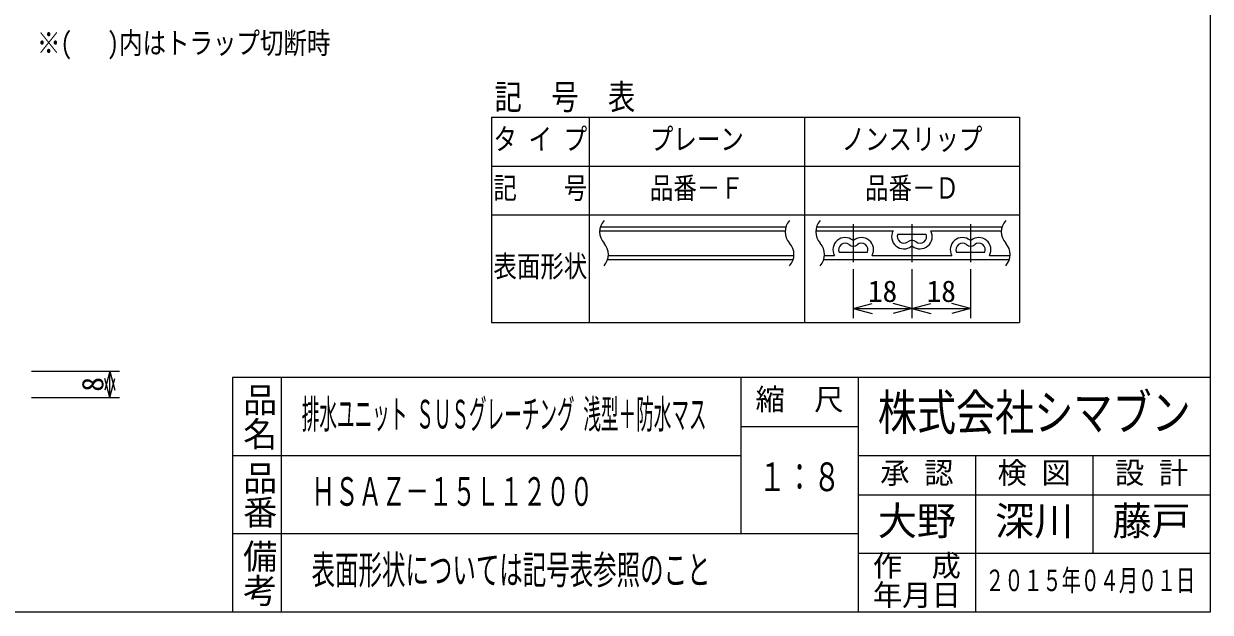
# Model space of a CAD drawing. Units: millimetres, scale not verified. Extents: x -1092 to 1092, y -744 to 696.
# Drawn here: x 121 to 1092, y -744 to -263 of the extents above; entities that cross this region are included whole.
import ezdxf
from ezdxf.enums import TextEntityAlignment as Align

# ---------------------------------------------------------------- set-up
doc = ezdxf.new("R2010")
doc.units = ezdxf.units.MM
doc.header["$LTSCALE"] = 8
doc.linetypes.add('CHAIN1', pattern=[8, 5, -1, 1, -1])
for name, color, linetype in [('0-5_寸法線', 7, 'Continuous'), ('0-7_枠細線', 5, 'Continuous'), ('0-8_枠中線', 5, 'Continuous'), ('1-5_寸法2', 7, 'Continuous')]:
    doc.layers.add(name, color=color, linetype=linetype)
doc.styles.add('@ＭＳ ゴシック', font='')
doc.styles.add('ＭＳ ゴシック', font='')
doc.styles.get('@ＭＳ ゴシック').set_extended_font_data('@MS Gothic')
doc.styles.get('ＭＳ ゴシック').set_extended_font_data('MS Gothic')

msp = doc.modelspace()

# ---------------------------------------------------------------- linework, layer by layer
at = {"layer": '0-7_枠細線'}
for p, q in [((503.954, -339.127), (935.954, -339.127)), ((503.954, -339.127), (503.954, -507.127)), ((583.954, -339.127), (583.954, -507.127)), ((759.954, -339.127), (759.954, -507.127)), ((935.954, -339.127), (935.954, -507.127)), ((503.954, -379.127), (935.954, -379.127)), ((503.954, -419.127), (935.954, -419.127)), ((592.476, -432.056), (744.285, -432.056)), ((593.062, -428.856), (744.871, -428.856)), ((769.276, -432.056), (832.576, -432.056)), ((769.862, -428.856), (921.671, -428.856)), ((836.4, -434.723), (859.509, -434.723)), ((863.333, -432.056), (921.085, -432.056)), ((599.038, -455.523), (750.847, -455.523)), ((599.624, -452.323), (751.433, -452.323)), ((775.839, -455.523), (927.647, -455.523)), ((776.425, -452.323), (784.576, -452.323)), ((788.4, -449.656), (811.509, -449.656)), ((815.333, -452.323), (880.576, -452.323)), ((884.4, -449.656), (907.509, -449.656)), ((911.333, -452.323), (928.233, -452.323)), ((799.954, -463.523), (799.954, -503.523)), ((847.954, -463.523), (847.954, -503.523)), ((895.954, -463.523), (895.954, -503.523)), ((799.954, -495.523), (815.409, -491.382)), ((847.954, -495.523), (832.5, -491.382)), ((847.954, -495.523), (863.409, -491.382)), ((895.954, -495.523), (880.5, -491.382)), ((799.954, -495.523), (815.409, -499.664)), ((799.954, -495.523), (847.954, -495.523)), ((847.954, -495.523), (832.5, -499.664)), ((847.954, -495.523), (863.409, -499.664)), ((847.954, -495.523), (895.954, -495.523)), ((895.954, -495.523), (880.5, -499.664)), ((503.954, -507.127), (935.954, -507.127)), ((332, -552), (332, -744)), ((708, -552), (708, -680)), ((804, -552), (804, -744)), ((708, -592), (804, -592)), ((708, -616), (292, -616)), ((1092, -616), (804, -616)), ((900, -616), (900, -744)), ((996, -616), (996, -696)), ((804, -648), (1092, -648)), ((804, -680), (292, -680)), ((1092, -696), (804, -696))]:
    msp.add_line(p, q, dxfattribs=at)
at = {"layer": '0-7_枠細線', "linetype": 'CHAIN1'}
for p, q in [((799.954, -426.616), (799.954, -457.573)), ((847.954, -426.616), (847.954, -457.573)), ((895.954, -426.616), (895.954, -457.573))]:
    msp.add_line(p, q, dxfattribs=at)
at = {"layer": '0-7_枠細線'}
for centre, radius, start, end in [((606.193, -432.915), 13.745, 137.56163, 222.43837), ((758.002, -432.915), 13.745, 137.56163, 222.43837), ((782.994, -432.915), 13.745, 137.56163, 222.43837), ((934.803, -432.915), 13.745, 137.56163, 222.43837), ((841.288, -436.856), 9.947, 151.14637, 308.68219), ((841.288, -436.856), 5.333, 156.42182, 308.68219), ((854.621, -436.856), 9.947, 231.31781, 28.85363), ((854.621, -436.856), 5.333, 231.31781, 23.57818), ((585.906, -451.464), 13.745, 317.56163, 42.43837), ((737.715, -451.464), 13.745, 317.56163, 42.43837), ((762.707, -451.464), 13.745, 317.56163, 42.43837), ((793.288, -447.523), 9.947, 51.31781, 208.85363), ((793.288, -447.523), 5.333, 51.31781, 203.57818), ((799.954, -439.196), 5.333, 231.31781, 308.68219), ((799.954, -439.196), 0.72, 231.31781, 308.68219), ((806.621, -447.523), 9.947, 331.14637, 128.68219), ((806.621, -447.523), 5.333, 336.42182, 128.68219), ((847.954, -445.183), 5.333, 51.31781, 128.68219), ((847.954, -445.183), 0.72, 51.31781, 128.68219), ((889.288, -447.523), 9.947, 51.31781, 208.85363), ((889.288, -447.523), 5.333, 51.31781, 203.57818), ((895.954, -439.196), 5.333, 231.31781, 308.68219), ((895.954, -439.196), 0.72, 231.31781, 308.68219), ((902.621, -447.523), 9.947, 331.14637, 128.68219), ((902.621, -447.523), 5.333, 336.42182, 128.68219), ((914.516, -451.464), 13.745, 317.56163, 42.43837)]:
    msp.add_arc(centre, radius, start, end, dxfattribs=at)
at = {"layer": '0-8_枠中線'}
msp.add_lwpolyline([(-1092, -744), (-1092, 696), (1092, 696), (1092, -744)], close=True, dxfattribs=at)
msp.add_lwpolyline([(1092, -552), (292, -552), (292, -744)], dxfattribs=at)
at = {"layer": '1-5_寸法2'}
for p, q in [((127.78, -546.953), (199.78, -546.953)), ((191.78, -546.953), (187.639, -562.408)), ((191.78, -568.286), (187.639, -552.832)), ((191.78, -546.953), (195.921, -562.408)), ((191.78, -568.286), (191.78, -546.953)), ((191.78, -568.286), (195.921, -552.832)), ((127.78, -568.286), (199.78, -568.286))]:
    msp.add_line(p, q, dxfattribs=at)

# ---------------------------------------------------------------- texts
at = {"layer": '0-5_寸法線', "style": 'ＭＳ ゴシック', "width": 0.8}
msp.add_text('※(\u3000 )内はトラップ切断時', height=17.6, dxfattribs=at).set_placement((132.187, -292.532), align=Align.BOTTOM_LEFT)
at = {"layer": '0-7_枠細線', "style": 'ＭＳ ゴシック'}
for s, height, width, p in [('タ イ プ', 17.6, 0.8, (505.554, -371.127)), ('プレーン', 17.6, 0.8, (633.554, -371.127)), ('ノンスリップ', 17.6, 0.8, (790.354, -371.127)), ('記\u3000\u3000号', 17.6, 0.8, (505.554, -411.127)), ('品番－Ｆ', 17.6, 0.8, (633.554, -411.127)), ('品番－Ｄ', 17.6, 0.8, (809.554, -411.127)), ('表面形状', 17.6, 0.8, (505.554, -475.127)), ('株式会社シマブン', 29.33, 0.8, (820, -604)), ('排水ユニット ＳＵＳグレーチング 浅型＋防水マス', 23.46, 0.45, (348.8, -600.751)), ('１：８', 23.46, 0.7, (722.4, -652)), ('ＨＳＡＺ－１５Ｌ１２００', 23.46, 0.6, (356.8, -664)), ('表面形状については記号表参照のこと', 23.46, 0.6, (356.8, -728)), ('２０１５年０４月０１日', 17.6, 0.65, (908, -732))]:
    msp.add_text(s, height=height, dxfattribs=dict(at, width=width)).set_placement(p, align=Align.BOTTOM_LEFT)
for s, height, p in [('18', 17.6, (811.954, -495.523)), ('18', 17.6, (859.954, -495.523)), ('縮\u3000尺', 17.6, (720, -584)), ('承 認', 17.6, (822, -644)), ('検 図', 17.6, (918, -644)), ('設 計', 17.6, (1014, -644)), ('大野', 23.46, (820, -688)), ('深川', 23.46, (916, -688)), ('藤戸', 23.46, (1012, -688)), ('作\u3000成', 17.6, (816, -720)), ('年月日', 17.6, (816, -744))]:
    msp.add_text(s, height=height, dxfattribs=at).set_placement(p, align=Align.BOTTOM_LEFT)
at = {"layer": '0-7_枠細線', "style": '@ＭＳ ゴシック'}
for s, p in [('品名', (298, -556)), ('品番', (298, -620)), ('備考', (298, -684))]:
    msp.add_text(s, height=20.53, rotation=270, dxfattribs=at).set_placement(p, align=Align.BOTTOM_LEFT)
at = {"layer": '0-7_枠細線', "insert": (506.449, -335.127), "char_height": 20.53, "attachment_point": 7, "style": 'ＭＳ ゴシック'}
msp.add_mtext('\\T2.07;\\W0.8;記号表', dxfattribs=at)
at = {"layer": '1-5_寸法2', "style": 'ＭＳ ゴシック'}
msp.add_text('8', height=17.6, rotation=90, dxfattribs=at).set_placement((191.78, -563.62), align=Align.BOTTOM_LEFT)

doc.saveas('drawing.dxf')
